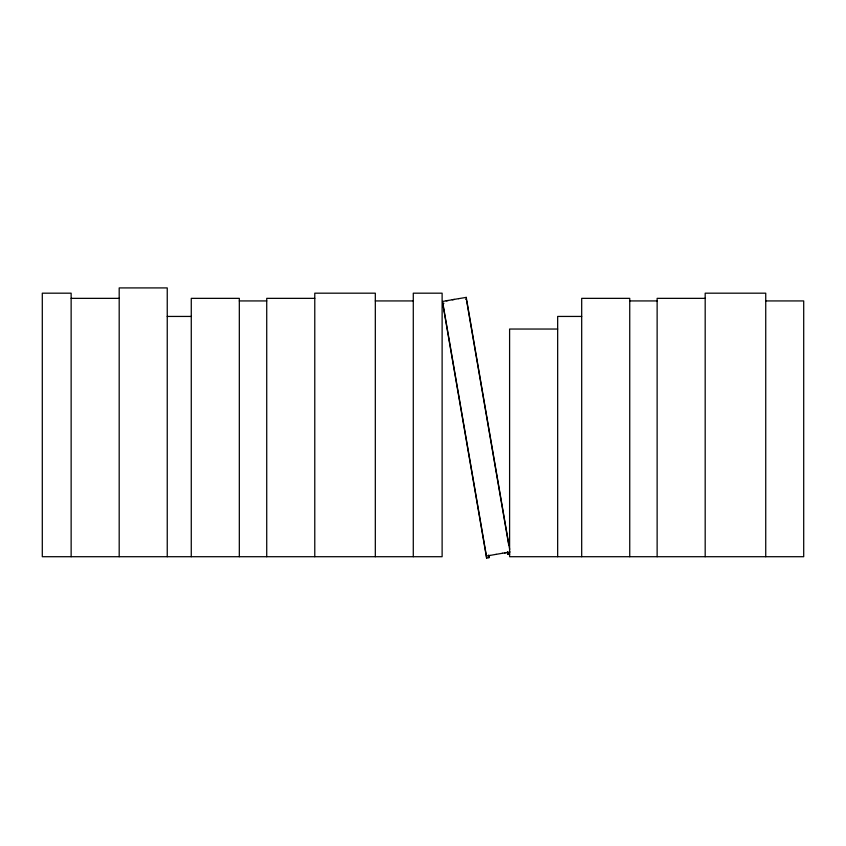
<?xml version="1.0" encoding="UTF-8"?>
<svg xmlns="http://www.w3.org/2000/svg" width="846" height="846" viewBox="0 0 846 846"><rect width="100%" height="100%" fill="white"/><g stroke="black" fill="none" stroke-linecap="round" stroke-linejoin="round"><path stroke-width="1.27" d="M488.808 555.653L488.977 557.683L486.609 558.085L442.722 303.492L443.907 303.312M465.808 299.526L466.4 299.41L466.231 297.38L458.574 298.68M486.609 558.085L486.439 556.055L490.088 555.399M458.574 298.649L442.553 301.462L486.439 556.055M446.202 300.838L448.169 300.489M490.088 555.431L496.168 554.32M509.704 554.119L507.928 554.416L507.473 551.814M452.282 299.77L454.387 299.399M496.168 554.352L502.461 553.242M502.461 553.273L510.117 551.973M504.502 552.935L506.468 552.597M71.138 298.352L119.191 298.352M314.775 298.352L266.723 298.352L266.723 556.71M705.183 298.352L657.131 298.352L657.131 556.71M239.323 300.933L266.723 300.933M375.317 300.933L413.282 300.933M629.741 300.933L657.131 300.933M765.736 300.933L803.7 300.933L803.7 556.71L509.599 556.71L509.599 329.041L557.662 329.041M167.244 316.436L191.27 316.436M581.688 316.436L557.662 316.436L557.662 556.71M466.231 297.38L509.673 549.371M466.622 300.711L508.721 544.909M488.533 555.082L488.977 557.683M507.748 552.385L507.928 554.416M765.736 556.71L765.736 293.181L705.183 293.181L705.183 556.71M629.741 556.71L629.741 298.352L581.688 298.352L581.688 556.71M413.282 556.71L413.282 293.181L442.12 293.181L442.12 556.71L42.3 556.71L42.3 293.181L71.138 293.181L71.138 556.71M375.317 556.71L375.317 293.181L314.775 293.181L314.775 556.71M239.323 556.71L239.323 298.352L191.27 298.352L191.27 556.71M167.244 556.71L167.244 287.915L119.191 287.915L119.191 556.71"/></g></svg>
